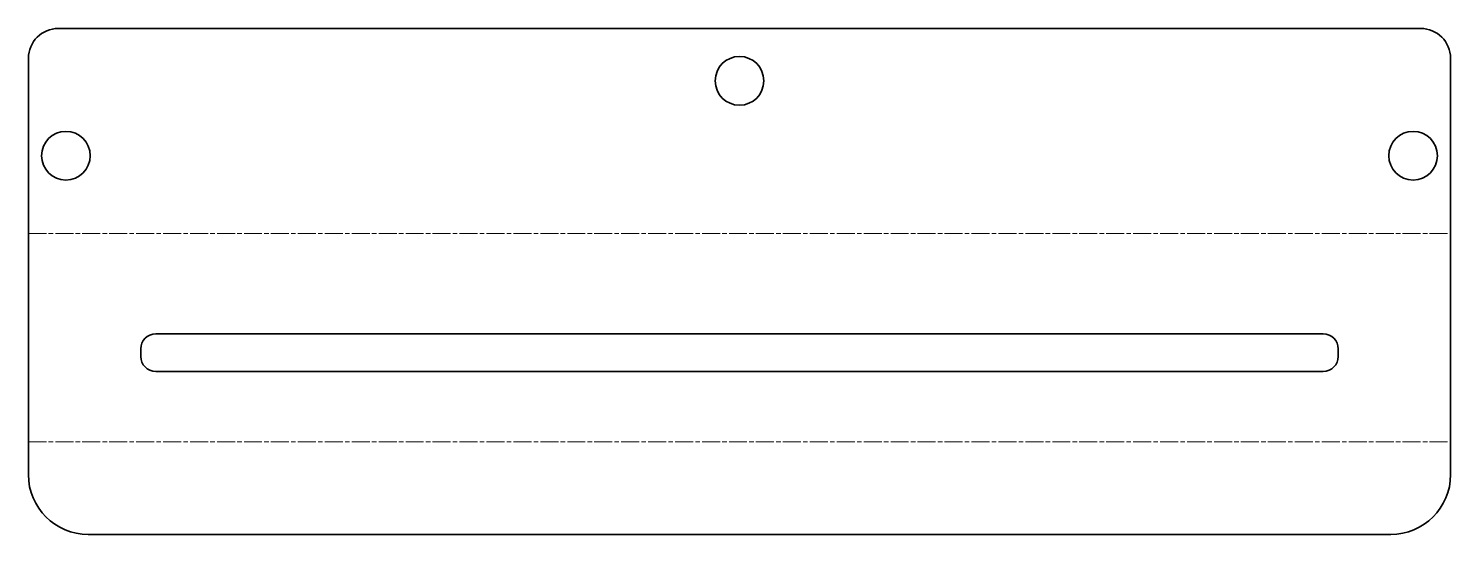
# Model space of a CAD drawing. Header units: inches. Extents: x 0 to 190, y 0 to 68.
import ezdxf

# ---------------------------------------------------------------- set-up
doc = ezdxf.new("R2010")
doc.units = ezdxf.units.IN
doc.header["$MEASUREMENT"] = 0
doc.linetypes.add('Chain', pattern=[13.68, 9.12, -1.14, 2.28, -1.14])
doc.layers.add('SIMUMAK Bend Centerline (ISO)', color=7, linetype='Chain', lineweight=9)
doc.layers.add('SIMUMAK Visible (ISO)', color=7, linetype='Continuous', lineweight=35)

# ---------------------------------------------------------------- blocks, each defined once
blk = doc.blocks.new('GLD-05-LTVC01_Sheet_2_GLD-05-LTVC01 (desplegada)')
at = {"layer": 'SIMUMAK Bend Centerline (ISO)', "ltscale": 0.263158}
for p, q in [((-95, 6.39), (95, 6.39)), ((-95, -21.39), (95, -21.39))]:
    blk.add_line(p, q, dxfattribs=at)
at = {"layer": 'SIMUMAK Visible (ISO)'}
for p, q in [((-91, 33.79), (91, 33.79)), ((-95, -25.79), (-95, 29.79)), ((95, 29.79), (95, -25.79)), ((-78, -7), (78, -7)), ((-80, -10), (-80, -9)), ((80, -9), (80, -10)), ((78, -12), (-78, -12)), ((87, -33.79), (-87, -33.79))]:
    blk.add_line(p, q, dxfattribs=at)
for centre in [(0, 26.79), (-90, 16.79), (90, 16.79)]:
    blk.add_circle(centre, 3.25, dxfattribs=at)
at = {"layer": 'SIMUMAK Visible (ISO)', "extrusion": (0, 0, -1)}
for centre, radius, start, end in [((91, 29.79), 4, 360, 90), ((-91, 29.79), 4, 90, 180), ((87, -25.79), 8, 270, 0), ((-87, -25.79), 8, 180, 270)]:
    blk.add_arc(centre, radius, start, end, dxfattribs=at)
at = {"layer": 'SIMUMAK Visible (ISO)'}
for centre, start, end in [((-78, -9), 90, 180), ((78, -9), 0, 90), ((-78, -10), 180, 270), ((78, -10), 270, 360)]:
    blk.add_arc(centre, 2, start, end, dxfattribs=at)

msp = doc.modelspace()

# ---------------------------------------------------------------- block references
msp.add_blockref('GLD-05-LTVC01_Sheet_2_GLD-05-LTVC01 (desplegada)', (95, 33.79))

doc.saveas('drawing.dxf')
